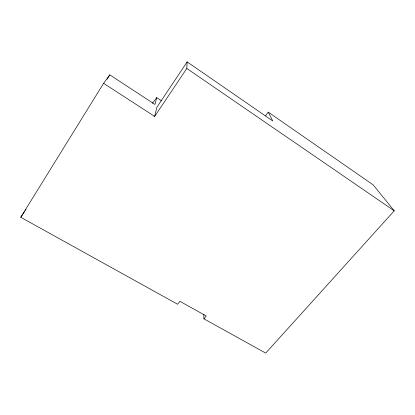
<?xml version="1.0" encoding="UTF-8"?>
<svg xmlns="http://www.w3.org/2000/svg" width="415" height="415" viewBox="0 0 415 415"><rect width="100%" height="100%" fill="white"/><g stroke="black" fill="none" stroke-linecap="round" stroke-linejoin="round"><path stroke-width="0.62" d="M268.266 112.149L373.173 184.872L394.25 210.82L265.719 353.103L203.915 318.834L206.26 315.991L179.918 301.326L177.604 304.247L20.75 217.284L103.605 83.327L154.655 116.433L186.797 68.459L187.129 61.897L272.738 120.962L268.266 112.149L265.574 115.738M154.655 116.433L156.896 107.22L187.129 61.897M161.591 100.824L156.74 97.629L154.961 104.445L109.788 74.85L103.605 83.327M107.075 79.26L109.788 74.85M20.75 217.284L24.625 211.51M25.325 210.462L26.031 209.414M152.388 103.278L156.74 97.629M186.797 68.459L394.25 210.82M203.77 314.347L203.915 318.834"/></g></svg>
